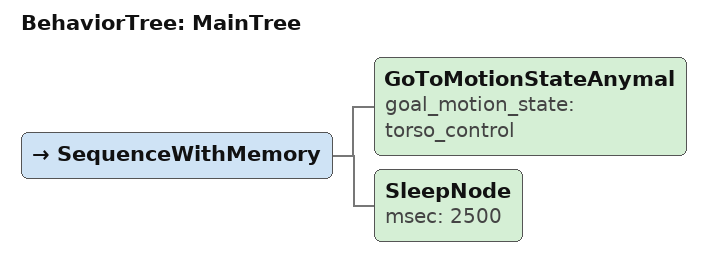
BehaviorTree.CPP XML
<root BTCPP_format="4">
    <BehaviorTree ID="MainTree">
        <SequenceWithMemory>

            <GoToMotionStateAnymal goal_motion_state="torso_control"/>
            <SleepNode msec="2500" />

        </SequenceWithMemory>
    </BehaviorTree>
</root>
